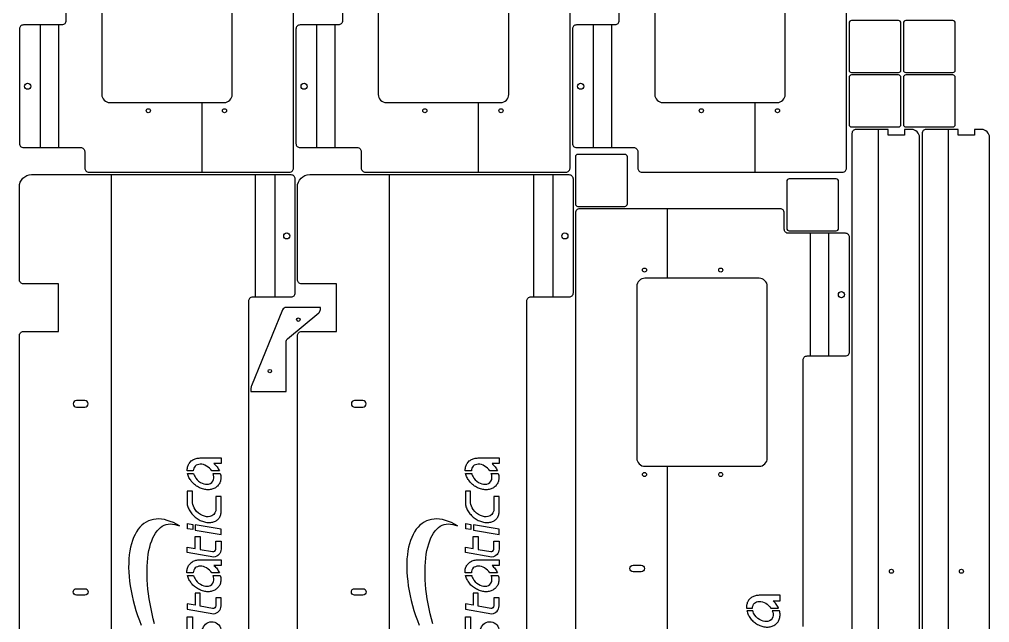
# Model space of a CAD drawing. Extents: x 8294 to 9504, y 14042 to 16993.
# Drawn here: x 8294 to 9481, y 14780 to 15518 of the extents above; entities that cross this region are included whole.
import ezdxf

# ---------------------------------------------------------------- set-up
doc = ezdxf.new("R2010")
doc.units = 0

# ---------------------------------------------------------------- blocks, each defined once
blk = doc.blocks.new('Part2130793501', base_point=(-622, -136.7))
at = {"layer": '1'}
blk.add_lwpolyline([(111, -79.8), (437, -79.8, -0.414214), (442, -84.8), (442, -131.7, 0.414214), (447, -136.7), (587, -136.7, 0.414214), (592, -131.7), (592, -61.8, -0.414214), (597, -56.8), (617, -56.8, 0.414214), (622, -51.8), (622, 193.7, 0.414214), (617, 198.7), (-560.5, 198.7, 0.414214)], format="xyb", dxfattribs=at)
for points in [[(186, 128.2), (186, 118.2, -1), (178, 118.2), (178, 128.2, -1)], [(537, 113.7, 0.414214), (527, 123.7), (317, 123.7, 0.414214), (307, 113.7), (307, -26, 0.414214), (317, -36), (527, -36, 0.414214), (537, -26)]]:
    blk.add_lwpolyline(points, format="xyb", close=True, dxfattribs=at)
for centre, radius in [((297, 114.2), 2.5), ((547, 114.2), 2.5), ((297, 21), 2.5), ((547, 21), 2.5), ((517, -126.7), 3.75)]:
    blk.add_circle(centre, radius, dxfattribs=at)
for points, knots in [([(130.4, -10.8), (130.4, -13.3), (130.4, -15.8), (130.4, -18.2), (130.4, -18.2), (128.5, -18.7), (126.5, -19.6), (124.7, -20.9), (124.7, -20.9), (121.9, -22.9), (119.6, -25.7), (118.3, -28.7), (118.3, -28.7), (117.1, -31.5), (116.7, -34.4), (117.2, -36.7), (117.2, -36.7), (117.9, -39.8), (119.9, -42), (122.8, -42.8), (122.8, -42.8), (125, -43.4), (127.7, -43.2), (130.4, -42.1), (130.4, -42.1), (130.4, -45), (130.4, -47.9), (130.4, -50.9), (130.4, -50.9), (129.6, -51.1), (128.8, -51.2), (127.9, -51.4), (127.9, -51.4), (127.1, -51.5), (126.3, -51.6), (125.5, -51.6), (125.5, -51.6), (124.7, -51.6), (123.9, -51.5), (123.1, -51.5), (123.1, -51.5), (122.3, -51.3), (121.6, -51.2), (120.8, -51), (120.8, -51), (120.1, -50.7), (119.4, -50.5), (118.7, -50.2), (118.7, -50.2), (118, -49.8), (117.4, -49.5), (116.7, -49.1), (116.7, -49.1), (116.2, -48.6), (115.6, -48.1), (115, -47.7), (115, -47.7), (114.5, -47.1), (114, -46.6), (113.5, -46), (113.5, -46), (113.1, -45.3), (112.7, -44.7), (112.3, -44.1), (112.3, -44.1), (112, -43.3), (111.7, -42.6), (111.4, -41.9), (111.4, -41.9), (111.1, -41.1), (110.9, -40.4), (110.7, -39.6), (110.7, -39.6), (110.6, -38.8), (110.5, -37.9), (110.4, -37.1), (110.4, -37.1), (110.4, -36.3), (110.4, -35.4), (110.4, -34.6), (110.4, -34.6), (110.5, -33.7), (110.6, -32.8), (110.7, -31.9), (110.7, -31.9), (110.9, -31.1), (111.1, -30.2), (111.4, -29.3), (111.4, -29.3), (111.7, -28.4), (112, -27.6), (112.3, -26.7), (112.3, -26.7), (112.7, -25.8), (113.1, -25), (113.5, -24.1), (113.5, -24.1), (114, -23.3), (114.5, -22.5), (115, -21.7), (115, -21.7), (115.6, -21), (116.2, -20.2), (116.7, -19.4), (116.7, -19.4), (117.4, -18.8), (118, -18.1), (118.7, -17.4), (118.7, -17.4), (119.4, -16.7), (120.1, -16.1), (120.8, -15.5), (120.8, -15.5), (121.6, -15), (122.3, -14.4), (123.1, -13.9), (123.1, -13.9), (123.9, -13.5), (124.7, -13), (125.5, -12.6), (125.5, -12.6), (126.3, -12.2), (127.1, -11.9), (127.9, -11.6), (127.9, -11.6), (128.8, -11.3), (129.6, -11.1), (130.4, -10.8)], [0, 0, 0, 0, 0.03125, 0.03125, 0.03125, 0.03125, 0.0625, 0.0625, 0.0625, 0.0625, 0.09375, 0.09375, 0.09375, 0.09375, 0.125, 0.125, 0.125, 0.125, 0.15625, 0.15625, 0.15625, 0.15625, 0.1875, 0.1875, 0.1875, 0.1875, 0.21875, 0.21875, 0.21875, 0.21875, 0.25, 0.25, 0.25, 0.25, 0.28125, 0.28125, 0.28125, 0.28125, 0.3125, 0.3125, 0.3125, 0.3125, 0.34375, 0.34375, 0.34375, 0.34375, 0.375, 0.375, 0.375, 0.375, 0.40625, 0.40625, 0.40625, 0.40625, 0.4375, 0.4375, 0.4375, 0.4375, 0.46875, 0.46875, 0.46875, 0.46875, 0.5, 0.5, 0.5, 0.5, 0.53125, 0.53125, 0.53125, 0.53125, 0.5625, 0.5625, 0.5625, 0.5625, 0.59375, 0.59375, 0.59375, 0.59375, 0.625, 0.625, 0.625, 0.625, 0.65625, 0.65625, 0.65625, 0.65625, 0.6875, 0.6875, 0.6875, 0.6875, 0.71875, 0.71875, 0.71875, 0.71875, 0.75, 0.75, 0.75, 0.75, 0.78125, 0.78125, 0.78125, 0.78125, 0.8125, 0.8125, 0.8125, 0.8125, 0.84375, 0.84375, 0.84375, 0.84375, 0.875, 0.875, 0.875, 0.875, 0.90625, 0.90625, 0.90625, 0.90625, 0.9375, 0.9375, 0.9375, 0.9375, 0.96875, 0.96875, 0.96875, 0.96875, 1, 1, 1, 1]), ([(149.3, -26.2), (149.3, -34.8), (149.3, -43.3), (149.3, -51.9), (149.3, -51.9), (147, -51.9), (144.7, -51.9), (142.4, -51.9), (142.4, -51.9), (142.4, -49), (142.4, -46), (142.4, -43.1), (142.4, -43.1), (141.2, -44.5), (139.8, -45.8), (138.3, -46.9), (138.3, -46.9), (136.8, -48.1), (135.1, -49), (133.4, -49.8), (133.4, -49.8), (133.4, -46.7), (133.4, -43.6), (133.4, -40.5), (133.4, -40.5), (135.8, -38.9), (137.9, -36.6), (139.4, -34.2), (139.4, -34.2), (140.9, -31.6), (141.7, -28.8), (141.7, -26.3), (141.7, -26.3), (141.6, -23.8), (140.8, -21.7), (139.4, -20.3), (139.4, -20.3), (138, -18.8), (135.9, -17.9), (133.4, -17.9), (133.4, -17.9), (133.4, -15.4), (133.4, -12.9), (133.4, -10.4), (133.4, -10.4), (134.2, -10.5), (135, -10.5), (135.8, -10.5), (135.8, -10.5), (136.6, -10.6), (137.3, -10.7), (138.1, -10.8), (138.1, -10.8), (138.8, -11.1), (139.5, -11.3), (140.2, -11.5), (140.2, -11.5), (140.9, -11.8), (141.5, -12.2), (142.2, -12.5), (142.2, -12.5), (142.8, -12.9), (143.4, -13.4), (144, -13.8), (144, -13.8), (144.5, -14.3), (145, -14.8), (145.5, -15.3), (145.5, -15.3), (146, -15.9), (146.4, -16.5), (146.8, -17.1), (146.8, -17.1), (147.2, -17.8), (147.5, -18.5), (147.9, -19.1), (147.9, -19.1), (148.1, -19.9), (148.4, -20.6), (148.6, -21.4), (148.6, -21.4), (148.8, -22.1), (148.9, -22.9), (149.1, -23.7), (149.1, -23.7), (149.1, -24.5), (149.2, -25.4), (149.3, -26.2)], [0, 0, 0, 0, 0.045455, 0.045455, 0.045455, 0.045455, 0.090909, 0.090909, 0.090909, 0.090909, 0.136364, 0.136364, 0.136364, 0.136364, 0.181818, 0.181818, 0.181818, 0.181818, 0.227273, 0.227273, 0.227273, 0.227273, 0.272727, 0.272727, 0.272727, 0.272727, 0.318182, 0.318182, 0.318182, 0.318182, 0.363636, 0.363636, 0.363636, 0.363636, 0.409091, 0.409091, 0.409091, 0.409091, 0.454545, 0.454545, 0.454545, 0.454545, 0.5, 0.5, 0.5, 0.5, 0.545455, 0.545455, 0.545455, 0.545455, 0.590909, 0.590909, 0.590909, 0.590909, 0.636364, 0.636364, 0.636364, 0.636364, 0.681818, 0.681818, 0.681818, 0.681818, 0.727273, 0.727273, 0.727273, 0.727273, 0.772727, 0.772727, 0.772727, 0.772727, 0.818182, 0.818182, 0.818182, 0.818182, 0.863636, 0.863636, 0.863636, 0.863636, 0.909091, 0.909091, 0.909091, 0.909091, 0.954545, 0.954545, 0.954545, 0.954545, 1, 1, 1, 1])]:
    blk.add_open_spline(points, degree=3, knots=knots, dxfattribs=at)
at = {"layer": '2'}
for p, q in [((-543.6, 86.3), (307, 86.3)), ((537, 86.3), (622, 86.3)), ((592, -88.6), (442, -88.6)), ((442, -111.4), (592, -111.4))]:
    blk.add_line(p, q, dxfattribs=at)
blk = doc.blocks.new('Part967037636', base_point=(-670.5, -25))
at = {"layer": '1'}
blk.add_lwpolyline([(670.5, 52.7, 0.414214), (665.5, 57.7), (-665.5, 57.7, 0.414214), (-670.5, 52.7), (-670.5, 13.6), (-663.5, 13.6), (-663.5, -6.4), (-670.5, -6.4), (-670.5, -15, 0.414214), (-660.5, -25), (660.5, -25, 0.414214), (670.5, -15), (670.5, -6.4), (663.5, -6.4), (663.5, 13.6), (670.5, 13.6)], format="xyb", close=True, dxfattribs=at)
blk.add_circle((130, 9.5), 2.5, dxfattribs=at)
at = {"layer": '2'}
blk.add_line((-670.5, 25.3), (670.5, 25.3), dxfattribs=at)
blk = doc.blocks.new('Part1392799702', base_point=(-670.5, -25))
at = {"layer": '1'}
blk.add_lwpolyline([(670.5, 52.7, 0.414214), (665.5, 57.7), (-665.5, 57.7, 0.414214), (-670.5, 52.7), (-670.5, 13.6), (-663.5, 13.6), (-663.5, -6.4), (-670.5, -6.4), (-670.5, -15, 0.414214), (-660.5, -25), (660.5, -25, 0.414214), (670.5, -15), (670.5, -6.4), (663.5, -6.4), (663.5, 13.6), (670.5, 13.6)], format="xyb", close=True, dxfattribs=at)
blk.add_circle((130, 9.5), 2.5, dxfattribs=at)
at = {"layer": '2'}
blk.add_line((-670.5, 25.3), (670.5, 25.3), dxfattribs=at)
blk = doc.blocks.new('Part1988496389', base_point=(-644.7, -136.5))
at = {"layer": '1'}
blk.add_lwpolyline([(-629.7, 200.7), (444, 200.7, -0.414214), (449, 195.7), (449, 153.7, 0.414214), (450, 152.7), (506.5, 152.7, 0.414214), (507.5, 153.7), (507.5, 195.7, -0.414214), (512.5, 200.7), (626, 200.7, -0.414214), (641, 185.7), (641, -131.5, -0.414214), (636, -136.5), (496, -136.5, -0.414214), (491, -131.5), (491, -84.6, 0.414214), (486, -79.6), (78.2, -79.6, 0.414214)], format="xyb", dxfattribs=at)
for points in [[(134.5, 130.7), (134.5, 120.7, -1), (126.5, 120.7), (126.5, 130.7, -1)], [(364.5, 130.7, 1), (356.5, 130.7), (356.5, 120.7, 1), (364.5, 120.7)], [(100, -4.8), (100, -11.1), (81.8, -11.1, 0.761737), (79.3, -19.9), (85.9, -23.8, -0.865241), (82.7, -46.1), (61.5, -46.1), (61.5, -39.5), (78.5, -39.5, 0.735169), (81.2, -30.9), (72.6, -24.9, -0.735169), (78.9, -4.8)], [(129.2, -14.3), (114.2, -14.3), (115.9, -4.8), (109.5, -4.8), (103.8, -37.2, 0.386919), (113.5, -46.1), (123.3, -46.1), (123.3, -39.5), (113.5, -39.5, -0.466308), (110.4, -35.8), (113.1, -20.6), (129.2, -20.6)], [(198.5, -14.3), (198.5, -20.6), (182.4, -20.6), (179.8, -35.8, 0.466308), (182.9, -39.5), (192.6, -39.5), (192.6, -46.1), (182.9, -46.1, -0.386919), (173.1, -37.2), (178.8, -4.8), (185.2, -4.8), (183.6, -14.3)]]:
    blk.add_lwpolyline(points, format="xyb", close=True, dxfattribs=at)
blk.add_lwpolyline([(91.4, 35.2), (97.5, 36.8), (103.7, 38.3), (109.8, 39.6), (115.9, 40.8), (122, 41.8), (128, 42.7), (133.9, 43.4), (139.8, 43.9), (145.5, 44.3), (151.1, 44.5), (156.6, 44.5), (161.9, 44.4), (167, 44.1), (172, 43.6), (176.7, 43), (181.2, 42.2), (185.4, 41.2), (189.4, 40.1), (193.1, 38.8), (196.6, 37.4), (199.7, 35.8), (202.6, 34.1), (205.1, 32.2), (207.4, 30.2), (209.3, 28.1), (210.8, 25.9), (212.1, 23.6), (213, 21.1), (213.5, 18.6), (213.7, 16), (213.6, 13.3), (213.1, 10.5), (212.3, 7.7), (211.2, 4.8), (213.4, 8.6), (215.3, 12.3), (216.8, 16), (218.1, 19.7), (219, 23.2), (219.6, 26.7), (219.8, 30.1), (219.7, 33.5), (219.3, 36.7), (218.5, 39.8), (217.4, 42.7), (216, 45.5), (214.3, 48.2), (212.2, 50.8), (209.8, 53.1), (207.1, 55.3), (204.1, 57.4), (200.9, 59.2), (197.3, 60.9), (193.5, 62.4), (189.4, 63.6), (185.1, 64.7), (180.6, 65.6), (175.8, 66.2), (170.9, 66.7), (165.7, 66.9), (160.4, 67), (154.9, 66.8), (149.3, 66.4), (143.6, 65.8), (137.8, 65), (131.9, 64), (125.9, 62.8), (119.9, 61.4), (113.8, 59.8), (107.8, 58.1), (101.7, 56.1), (95.7, 53.9), (89.7, 51.6)], dxfattribs=at)
for points in [[(214.3, -5.2), (213.2, -11.5), (206.8, -11.5), (207.9, -5.2)], [(212.6, -14.6), (206.2, -14.6), (200.7, -46.1), (207.1, -46.1)]]:
    blk.add_lwpolyline(points, close=True, dxfattribs=at)
blk.add_circle((566, -126.5), 3.75, dxfattribs=at)
for points, knots in [([(150.8, -5.1), (150, -5.3), (149.1, -5.6), (148.3, -5.8), (148.3, -5.8), (147.5, -6.1), (146.7, -6.5), (145.8, -6.8), (145.8, -6.8), (145, -7.3), (144.2, -7.7), (143.5, -8.1), (143.5, -8.1), (142.7, -8.7), (141.9, -9.2), (141.2, -9.7), (141.2, -9.7), (140.5, -10.4), (139.8, -11), (139, -11.6), (139, -11.6), (138.4, -12.3), (137.7, -13), (137.1, -13.7), (137.1, -13.7), (136.5, -14.5), (135.9, -15.2), (135.4, -16), (135.4, -16), (134.9, -16.8), (134.4, -17.6), (133.9, -18.4), (133.9, -18.4), (133.5, -19.2), (133.1, -20.1), (132.7, -20.9), (132.7, -20.9), (132.3, -21.8), (132, -22.7), (131.7, -23.5), (131.7, -23.5), (131.5, -24.4), (131.3, -25.3), (131.1, -26.2), (131.1, -26.2), (131, -27.1), (130.9, -27.9), (130.8, -28.8), (130.8, -28.8), (130.8, -29.7), (130.8, -30.5), (130.8, -31.4), (130.8, -31.4), (130.9, -32.2), (131, -33), (131.1, -33.8), (131.1, -33.8), (131.3, -34.6), (131.5, -35.4), (131.7, -36.2), (131.7, -36.2), (132, -36.9), (132.3, -37.6), (132.7, -38.3), (132.7, -38.3), (133.1, -39), (133.5, -39.6), (133.9, -40.2), (133.9, -40.2), (134.4, -40.8), (134.9, -41.4), (135.4, -41.9), (135.4, -41.9), (135.9, -42.4), (136.5, -42.9), (137.1, -43.3), (137.1, -43.3), (137.7, -43.7), (138.4, -44.1), (139, -44.5), (139, -44.5), (139.8, -44.7), (140.5, -45), (141.2, -45.3), (141.2, -45.3), (141.9, -45.4), (142.7, -45.6), (143.5, -45.7), (143.5, -45.7), (144.2, -45.8), (145, -45.8), (145.8, -45.9), (145.8, -45.9), (146.7, -45.8), (147.5, -45.7), (148.3, -45.7), (148.3, -45.7), (149.1, -45.5), (150, -45.3), (150.8, -45.1), (150.8, -45.1), (150.8, -42.2), (150.8, -39.3), (150.8, -36.3), (150.8, -36.3), (148.1, -37.4), (145.3, -37.7), (143.1, -37), (143.1, -37), (140.3, -36.2), (138.3, -34), (137.6, -30.9), (137.6, -30.9), (137.1, -28.6), (137.5, -25.7), (138.7, -23), (138.7, -23), (140, -20), (142.3, -17.1), (145, -15.2), (145, -15.2), (146.9, -13.8), (148.9, -12.9), (150.8, -12.5), (150.8, -12.5), (150.8, -10), (150.8, -7.5), (150.8, -5.1)], [0, 0, 0, 0, 0.03125, 0.03125, 0.03125, 0.03125, 0.0625, 0.0625, 0.0625, 0.0625, 0.09375, 0.09375, 0.09375, 0.09375, 0.125, 0.125, 0.125, 0.125, 0.15625, 0.15625, 0.15625, 0.15625, 0.1875, 0.1875, 0.1875, 0.1875, 0.21875, 0.21875, 0.21875, 0.21875, 0.25, 0.25, 0.25, 0.25, 0.28125, 0.28125, 0.28125, 0.28125, 0.3125, 0.3125, 0.3125, 0.3125, 0.34375, 0.34375, 0.34375, 0.34375, 0.375, 0.375, 0.375, 0.375, 0.40625, 0.40625, 0.40625, 0.40625, 0.4375, 0.4375, 0.4375, 0.4375, 0.46875, 0.46875, 0.46875, 0.46875, 0.5, 0.5, 0.5, 0.5, 0.53125, 0.53125, 0.53125, 0.53125, 0.5625, 0.5625, 0.5625, 0.5625, 0.59375, 0.59375, 0.59375, 0.59375, 0.625, 0.625, 0.625, 0.625, 0.65625, 0.65625, 0.65625, 0.65625, 0.6875, 0.6875, 0.6875, 0.6875, 0.71875, 0.71875, 0.71875, 0.71875, 0.75, 0.75, 0.75, 0.75, 0.78125, 0.78125, 0.78125, 0.78125, 0.8125, 0.8125, 0.8125, 0.8125, 0.84375, 0.84375, 0.84375, 0.84375, 0.875, 0.875, 0.875, 0.875, 0.90625, 0.90625, 0.90625, 0.90625, 0.9375, 0.9375, 0.9375, 0.9375, 0.96875, 0.96875, 0.96875, 0.96875, 1, 1, 1, 1]), ([(169.9, -20.4), (169.9, -19.5), (169.8, -18.7), (169.8, -17.8), (169.8, -17.8), (169.6, -17), (169.5, -16.2), (169.3, -15.4), (169.3, -15.4), (169.1, -14.7), (168.8, -13.9), (168.5, -13.2), (168.5, -13.2), (168.2, -12.5), (167.8, -11.8), (167.5, -11.1), (167.5, -11.1), (167, -10.5), (166.6, -9.9), (166.1, -9.3), (166.1, -9.3), (165.6, -8.8), (165.1, -8.2), (164.6, -7.7), (164.6, -7.7), (163.9, -7.3), (163.3, -6.9), (162.7, -6.4), (162.7, -6.4), (162.1, -6.1), (161.4, -5.8), (160.7, -5.4), (160.7, -5.4), (160, -5.2), (159.3, -5), (158.5, -4.7), (158.5, -4.7), (157.8, -4.6), (157, -4.5), (156.2, -4.4), (156.2, -4.4), (155.4, -4.4), (154.6, -4.4), (153.8, -4.4), (153.8, -4.4), (153.8, -6.9), (153.8, -9.5), (153.8, -12.1), (153.8, -12.1), (156.3, -12.1), (158.3, -13), (159.8, -14.5), (159.8, -14.5), (161.2, -16), (162, -18.1), (162, -20.6), (162, -20.6), (162.1, -23), (161.3, -25.8), (159.8, -28.4), (159.8, -28.4), (158.3, -30.9), (156.2, -33.1), (153.8, -34.7), (153.8, -34.7), (153.8, -37.8), (153.8, -40.9), (153.8, -44), (153.8, -44), (155.5, -43.3), (157.1, -42.3), (158.7, -41.2), (158.7, -41.2), (160.2, -40.1), (161.6, -38.8), (162.8, -37.4), (162.8, -37.4), (162.8, -40.3), (162.8, -43.2), (162.8, -46.1), (162.8, -46.1), (165.2, -46.1), (167.6, -46.1), (169.9, -46.1), (169.9, -46.1), (169.9, -37.5), (169.9, -28.9), (169.9, -20.4)], [0, 0, 0, 0, 0.045455, 0.045455, 0.045455, 0.045455, 0.090909, 0.090909, 0.090909, 0.090909, 0.136364, 0.136364, 0.136364, 0.136364, 0.181818, 0.181818, 0.181818, 0.181818, 0.227273, 0.227273, 0.227273, 0.227273, 0.272727, 0.272727, 0.272727, 0.272727, 0.318182, 0.318182, 0.318182, 0.318182, 0.363636, 0.363636, 0.363636, 0.363636, 0.409091, 0.409091, 0.409091, 0.409091, 0.454545, 0.454545, 0.454545, 0.454545, 0.5, 0.5, 0.5, 0.5, 0.545455, 0.545455, 0.545455, 0.545455, 0.590909, 0.590909, 0.590909, 0.590909, 0.636364, 0.636364, 0.636364, 0.636364, 0.681818, 0.681818, 0.681818, 0.681818, 0.727273, 0.727273, 0.727273, 0.727273, 0.772727, 0.772727, 0.772727, 0.772727, 0.818182, 0.818182, 0.818182, 0.818182, 0.863636, 0.863636, 0.863636, 0.863636, 0.909091, 0.909091, 0.909091, 0.909091, 0.954545, 0.954545, 0.954545, 0.954545, 1, 1, 1, 1]), ([(253.9, -4.8), (253.9, -6.9), (253.9, -9), (253.9, -11.1), (253.9, -11.1), (249.1, -11.1), (244.3, -11.1), (239.4, -11.1), (239.4, -11.1), (236.8, -11.4), (233.9, -12.6), (231.3, -14.4), (231.3, -14.4), (228.1, -16.6), (225.4, -19.9), (223.9, -23.4), (223.9, -23.4), (222.5, -26.5), (222.1, -29.8), (222.7, -32.4), (222.7, -32.4), (223.5, -36.2), (226.1, -38.7), (229.7, -39.5), (229.7, -39.5), (235.6, -39.5), (241.5, -39.5), (247.4, -39.5), (247.4, -39.5), (247.4, -41.7), (247.4, -43.9), (247.4, -46.1), (247.4, -46.1), (241, -46.1), (234.7, -46.1), (228.4, -46.1), (228.4, -46.1), (227.7, -46.1), (226.9, -46), (226.1, -45.9), (226.1, -45.9), (225.4, -45.7), (224.7, -45.5), (224, -45.4), (224, -45.4), (223.4, -45.1), (222.7, -44.8), (222.1, -44.5), (222.1, -44.5), (221.5, -44.1), (220.9, -43.7), (220.3, -43.3), (220.3, -43.3), (219.8, -42.8), (219.3, -42.3), (218.8, -41.8), (218.8, -41.8), (218.4, -41.3), (218, -40.7), (217.5, -40.1), (217.5, -40.1), (217.2, -39.4), (216.9, -38.8), (216.6, -38.1), (216.6, -38.1), (216.3, -37.4), (216.1, -36.7), (215.9, -35.9), (215.9, -35.9), (215.7, -35.1), (215.6, -34.4), (215.5, -33.6), (215.5, -33.6), (215.5, -32.7), (215.4, -31.9), (215.4, -31.1), (215.4, -31.1), (215.5, -30.2), (215.6, -29.4), (215.6, -28.5), (215.6, -28.5), (215.8, -27.6), (216, -26.7), (216.2, -25.9), (216.2, -25.9), (216.5, -25), (216.7, -24.1), (217, -23.2), (217, -23.2), (217.4, -22.3), (217.8, -21.5), (218.1, -20.6), (218.1, -20.6), (218.6, -19.7), (219.1, -18.9), (219.5, -18.1), (219.5, -18.1), (220.1, -17.2), (220.6, -16.4), (221.2, -15.6), (221.2, -15.6), (221.8, -14.9), (222.4, -14.1), (223, -13.4), (223, -13.4), (223.7, -12.7), (224.4, -12), (225.1, -11.3), (225.1, -11.3), (225.8, -10.7), (226.6, -10.1), (227.3, -9.4), (227.3, -9.4), (228.1, -8.9), (228.8, -8.4), (229.6, -7.8), (229.6, -7.8), (230.4, -7.4), (231.2, -7), (232, -6.5), (232, -6.5), (232.8, -6.2), (233.6, -5.9), (234.5, -5.5), (234.5, -5.5), (235.3, -5.3), (236.1, -5.1), (236.9, -4.8), (236.9, -4.8), (242.6, -4.8), (248.3, -4.8), (253.9, -4.8)], [0, 0, 0, 0, 0.030303, 0.030303, 0.030303, 0.030303, 0.060606, 0.060606, 0.060606, 0.060606, 0.090909, 0.090909, 0.090909, 0.090909, 0.121212, 0.121212, 0.121212, 0.121212, 0.151515, 0.151515, 0.151515, 0.151515, 0.181818, 0.181818, 0.181818, 0.181818, 0.212121, 0.212121, 0.212121, 0.212121, 0.242424, 0.242424, 0.242424, 0.242424, 0.272727, 0.272727, 0.272727, 0.272727, 0.30303, 0.30303, 0.30303, 0.30303, 0.333333, 0.333333, 0.333333, 0.333333, 0.363636, 0.363636, 0.363636, 0.363636, 0.393939, 0.393939, 0.393939, 0.393939, 0.424242, 0.424242, 0.424242, 0.424242, 0.454545, 0.454545, 0.454545, 0.454545, 0.484848, 0.484848, 0.484848, 0.484848, 0.515152, 0.515152, 0.515152, 0.515152, 0.545455, 0.545455, 0.545455, 0.545455, 0.575758, 0.575758, 0.575758, 0.575758, 0.606061, 0.606061, 0.606061, 0.606061, 0.636364, 0.636364, 0.636364, 0.636364, 0.666667, 0.666667, 0.666667, 0.666667, 0.69697, 0.69697, 0.69697, 0.69697, 0.727273, 0.727273, 0.727273, 0.727273, 0.757576, 0.757576, 0.757576, 0.757576, 0.787879, 0.787879, 0.787879, 0.787879, 0.818182, 0.818182, 0.818182, 0.818182, 0.848485, 0.848485, 0.848485, 0.848485, 0.878788, 0.878788, 0.878788, 0.878788, 0.909091, 0.909091, 0.909091, 0.909091, 0.939394, 0.939394, 0.939394, 0.939394, 0.969697, 0.969697, 0.969697, 0.969697, 1, 1, 1, 1]), ([(275.5, -5.1), (274.7, -5.3), (273.9, -5.6), (273.1, -5.8), (273.1, -5.8), (272.2, -6.1), (271.4, -6.5), (270.6, -6.8), (270.6, -6.8), (269.8, -7.3), (269, -7.7), (268.2, -8.1), (268.2, -8.1), (267.5, -8.7), (266.7, -9.2), (265.9, -9.7), (265.9, -9.7), (265.2, -10.4), (264.5, -11), (263.8, -11.6), (263.8, -11.6), (263.2, -12.3), (262.5, -13), (261.9, -13.7), (261.9, -13.7), (261.3, -14.5), (260.7, -15.2), (260.1, -16), (260.1, -16), (259.6, -16.8), (259.1, -17.6), (258.6, -18.4), (258.6, -18.4), (258.2, -19.2), (257.8, -20.1), (257.4, -20.9), (257.4, -20.9), (257.1, -21.8), (256.8, -22.7), (256.5, -23.5), (256.5, -23.5), (256.3, -24.4), (256.1, -25.3), (255.8, -26.2), (255.8, -26.2), (255.7, -27.1), (255.6, -27.9), (255.5, -28.8), (255.5, -28.8), (255.5, -29.7), (255.5, -30.5), (255.5, -31.4), (255.5, -31.4), (255.6, -32.2), (255.7, -33), (255.8, -33.8), (255.8, -33.8), (256.1, -34.6), (256.3, -35.4), (256.5, -36.2), (256.5, -36.2), (256.8, -36.9), (257.1, -37.6), (257.4, -38.3), (257.4, -38.3), (257.8, -39), (258.2, -39.6), (258.6, -40.2), (258.6, -40.2), (259.1, -40.8), (259.6, -41.4), (260.1, -41.9), (260.1, -41.9), (260.7, -42.4), (261.3, -42.9), (261.9, -43.3), (261.9, -43.3), (262.5, -43.7), (263.2, -44.1), (263.8, -44.5), (263.8, -44.5), (264.5, -44.7), (265.2, -45), (265.9, -45.3), (265.9, -45.3), (266.7, -45.4), (267.5, -45.6), (268.2, -45.7), (268.2, -45.7), (269, -45.8), (269.8, -45.8), (270.6, -45.9), (270.6, -45.9), (271.4, -45.8), (272.2, -45.7), (273.1, -45.7), (273.1, -45.7), (273.9, -45.5), (274.7, -45.3), (275.5, -45.1), (275.5, -45.1), (275.5, -42.2), (275.5, -39.3), (275.5, -36.3), (275.5, -36.3), (272.8, -37.4), (270.1, -37.7), (267.9, -37), (267.9, -37), (265, -36.2), (263, -34), (262.4, -30.9), (262.4, -30.9), (261.9, -28.6), (262.2, -25.7), (263.4, -23), (263.4, -23), (264.7, -20), (267, -17.1), (269.8, -15.2), (269.8, -15.2), (271.6, -13.8), (273.6, -12.9), (275.5, -12.5), (275.5, -12.5), (275.5, -10), (275.5, -7.5), (275.5, -5.1)], [0, 0, 0, 0, 0.03125, 0.03125, 0.03125, 0.03125, 0.0625, 0.0625, 0.0625, 0.0625, 0.09375, 0.09375, 0.09375, 0.09375, 0.125, 0.125, 0.125, 0.125, 0.15625, 0.15625, 0.15625, 0.15625, 0.1875, 0.1875, 0.1875, 0.1875, 0.21875, 0.21875, 0.21875, 0.21875, 0.25, 0.25, 0.25, 0.25, 0.28125, 0.28125, 0.28125, 0.28125, 0.3125, 0.3125, 0.3125, 0.3125, 0.34375, 0.34375, 0.34375, 0.34375, 0.375, 0.375, 0.375, 0.375, 0.40625, 0.40625, 0.40625, 0.40625, 0.4375, 0.4375, 0.4375, 0.4375, 0.46875, 0.46875, 0.46875, 0.46875, 0.5, 0.5, 0.5, 0.5, 0.53125, 0.53125, 0.53125, 0.53125, 0.5625, 0.5625, 0.5625, 0.5625, 0.59375, 0.59375, 0.59375, 0.59375, 0.625, 0.625, 0.625, 0.625, 0.65625, 0.65625, 0.65625, 0.65625, 0.6875, 0.6875, 0.6875, 0.6875, 0.71875, 0.71875, 0.71875, 0.71875, 0.75, 0.75, 0.75, 0.75, 0.78125, 0.78125, 0.78125, 0.78125, 0.8125, 0.8125, 0.8125, 0.8125, 0.84375, 0.84375, 0.84375, 0.84375, 0.875, 0.875, 0.875, 0.875, 0.90625, 0.90625, 0.90625, 0.90625, 0.9375, 0.9375, 0.9375, 0.9375, 0.96875, 0.96875, 0.96875, 0.96875, 1, 1, 1, 1]), ([(294.4, -20.4), (294.3, -19.6), (294.3, -18.8), (294.2, -18), (294.2, -18), (294.1, -17.2), (293.9, -16.4), (293.8, -15.6), (293.8, -15.6), (293.5, -14.9), (293.3, -14.1), (293, -13.4), (293, -13.4), (292.7, -12.7), (292.3, -12), (292, -11.4), (292, -11.4), (291.5, -10.8), (291.1, -10.2), (290.7, -9.6), (290.7, -9.6), (290.1, -9.1), (289.6, -8.5), (289.1, -8), (289.1, -8), (288.5, -7.6), (287.9, -7.2), (287.3, -6.7), (287.3, -6.7), (286.7, -6.4), (286, -6.1), (285.3, -5.8), (285.3, -5.8), (284.6, -5.5), (283.9, -5.3), (283.2, -5.1), (283.2, -5.1), (282.4, -5), (281.7, -4.8), (280.9, -4.7), (280.9, -4.7), (280.1, -4.7), (279.3, -4.7), (278.5, -4.7), (278.5, -4.7), (278.5, -7.2), (278.5, -9.6), (278.5, -12.1), (278.5, -12.1), (281, -12.1), (283.1, -13), (284.5, -14.5), (284.5, -14.5), (285.9, -16), (286.7, -18.1), (286.8, -20.6), (286.8, -20.6), (286.8, -23), (286, -25.8), (284.5, -28.4), (284.5, -28.4), (283.1, -30.9), (280.9, -33.1), (278.5, -34.7), (278.5, -34.7), (278.5, -37.8), (278.5, -40.9), (278.5, -44), (278.5, -44), (280.3, -43.3), (281.9, -42.3), (283.4, -41.2), (283.4, -41.2), (284.9, -40.1), (286.3, -38.8), (287.6, -37.4), (287.6, -37.4), (287.6, -40.3), (287.6, -43.2), (287.6, -46.1), (287.6, -46.1), (289.8, -46.1), (292.1, -46.1), (294.4, -46.1), (294.4, -46.1), (294.4, -37.6), (294.4, -29), (294.4, -20.4)], [0, 0, 0, 0, 0.045455, 0.045455, 0.045455, 0.045455, 0.090909, 0.090909, 0.090909, 0.090909, 0.136364, 0.136364, 0.136364, 0.136364, 0.181818, 0.181818, 0.181818, 0.181818, 0.227273, 0.227273, 0.227273, 0.227273, 0.272727, 0.272727, 0.272727, 0.272727, 0.318182, 0.318182, 0.318182, 0.318182, 0.363636, 0.363636, 0.363636, 0.363636, 0.409091, 0.409091, 0.409091, 0.409091, 0.454545, 0.454545, 0.454545, 0.454545, 0.5, 0.5, 0.5, 0.5, 0.545455, 0.545455, 0.545455, 0.545455, 0.590909, 0.590909, 0.590909, 0.590909, 0.636364, 0.636364, 0.636364, 0.636364, 0.681818, 0.681818, 0.681818, 0.681818, 0.727273, 0.727273, 0.727273, 0.727273, 0.772727, 0.772727, 0.772727, 0.772727, 0.818182, 0.818182, 0.818182, 0.818182, 0.863636, 0.863636, 0.863636, 0.863636, 0.909091, 0.909091, 0.909091, 0.909091, 0.954545, 0.954545, 0.954545, 0.954545, 1, 1, 1, 1])]:
    blk.add_open_spline(points, degree=3, knots=knots, dxfattribs=at)
at = {"layer": '2'}
for p, q in [((-328.2, 87.9), (641, 87.9)), ((491, -88.4), (641, -88.4)), ((641, -111.9), (491, -111.9))]:
    blk.add_line(p, q, dxfattribs=at)
blk = doc.blocks.new('Part1080933478', base_point=(-644.7, -136.5))
at = {"layer": '1'}
blk.add_lwpolyline([(-629.7, 200.7), (444, 200.7, -0.414214), (449, 195.7), (449, 153.7, 0.414214), (450, 152.7), (506.5, 152.7, 0.414214), (507.5, 153.7), (507.5, 195.7, -0.414214), (512.5, 200.7), (626, 200.7, -0.414214), (641, 185.7), (641, -131.5, -0.414214), (636, -136.5), (496, -136.5, -0.414214), (491, -131.5), (491, -84.6, 0.414214), (486, -79.6), (78.2, -79.6, 0.414214)], format="xyb", dxfattribs=at)
for points in [[(134.5, 130.7), (134.5, 120.7, -1), (126.5, 120.7), (126.5, 130.7, -1)], [(364.5, 130.7, 1), (356.5, 130.7), (356.5, 120.7, 1), (364.5, 120.7)], [(100, -4.8), (100, -11.1), (81.8, -11.1, 0.761737), (79.3, -19.9), (85.9, -23.8, -0.865241), (82.7, -46.1), (61.5, -46.1), (61.5, -39.5), (78.5, -39.5, 0.735169), (81.2, -30.9), (72.6, -24.9, -0.735169), (78.9, -4.8)], [(129.2, -14.3), (114.2, -14.3), (115.9, -4.8), (109.5, -4.8), (103.8, -37.2, 0.386919), (113.5, -46.1), (123.3, -46.1), (123.3, -39.5), (113.5, -39.5, -0.466308), (110.4, -35.8), (113.1, -20.6), (129.2, -20.6)], [(198.5, -14.3), (198.5, -20.6), (182.4, -20.6), (179.8, -35.8, 0.466308), (182.9, -39.5), (192.6, -39.5), (192.6, -46.1), (182.9, -46.1, -0.386919), (173.1, -37.2), (178.8, -4.8), (185.2, -4.8), (183.6, -14.3)]]:
    blk.add_lwpolyline(points, format="xyb", close=True, dxfattribs=at)
blk.add_lwpolyline([(91.4, 35.2), (97.5, 36.8), (103.7, 38.3), (109.8, 39.6), (115.9, 40.8), (122, 41.8), (128, 42.7), (133.9, 43.4), (139.8, 43.9), (145.5, 44.3), (151.1, 44.5), (156.6, 44.5), (161.9, 44.4), (167, 44.1), (172, 43.6), (176.7, 43), (181.2, 42.2), (185.4, 41.2), (189.4, 40.1), (193.1, 38.8), (196.6, 37.4), (199.7, 35.8), (202.6, 34.1), (205.1, 32.2), (207.4, 30.2), (209.3, 28.1), (210.8, 25.9), (212.1, 23.6), (213, 21.1), (213.5, 18.6), (213.7, 16), (213.6, 13.3), (213.1, 10.5), (212.3, 7.7), (211.2, 4.8), (213.4, 8.6), (215.3, 12.3), (216.8, 16), (218.1, 19.7), (219, 23.2), (219.6, 26.7), (219.8, 30.1), (219.7, 33.5), (219.3, 36.7), (218.5, 39.8), (217.4, 42.7), (216, 45.5), (214.3, 48.2), (212.2, 50.8), (209.8, 53.1), (207.1, 55.3), (204.1, 57.4), (200.9, 59.2), (197.3, 60.9), (193.5, 62.4), (189.4, 63.6), (185.1, 64.7), (180.6, 65.6), (175.8, 66.2), (170.9, 66.7), (165.7, 66.9), (160.4, 67), (154.9, 66.8), (149.3, 66.4), (143.6, 65.8), (137.8, 65), (131.9, 64), (125.9, 62.8), (119.9, 61.4), (113.8, 59.8), (107.8, 58.1), (101.7, 56.1), (95.7, 53.9), (89.7, 51.6)], dxfattribs=at)
for points in [[(214.3, -5.2), (213.2, -11.5), (206.8, -11.5), (207.9, -5.2)], [(212.6, -14.6), (206.2, -14.6), (200.7, -46.1), (207.1, -46.1)]]:
    blk.add_lwpolyline(points, close=True, dxfattribs=at)
blk.add_circle((566, -126.5), 3.75, dxfattribs=at)
for points, knots in [([(150.8, -5.1), (150, -5.3), (149.1, -5.6), (148.3, -5.8), (148.3, -5.8), (147.5, -6.1), (146.7, -6.5), (145.8, -6.8), (145.8, -6.8), (145, -7.3), (144.2, -7.7), (143.5, -8.1), (143.5, -8.1), (142.7, -8.7), (141.9, -9.2), (141.2, -9.7), (141.2, -9.7), (140.5, -10.4), (139.8, -11), (139, -11.6), (139, -11.6), (138.4, -12.3), (137.7, -13), (137.1, -13.7), (137.1, -13.7), (136.5, -14.5), (135.9, -15.2), (135.4, -16), (135.4, -16), (134.9, -16.8), (134.4, -17.6), (133.9, -18.4), (133.9, -18.4), (133.5, -19.2), (133.1, -20.1), (132.7, -20.9), (132.7, -20.9), (132.3, -21.8), (132, -22.7), (131.7, -23.5), (131.7, -23.5), (131.5, -24.4), (131.3, -25.3), (131.1, -26.2), (131.1, -26.2), (131, -27.1), (130.9, -27.9), (130.8, -28.8), (130.8, -28.8), (130.8, -29.7), (130.8, -30.5), (130.8, -31.4), (130.8, -31.4), (130.9, -32.2), (131, -33), (131.1, -33.8), (131.1, -33.8), (131.3, -34.6), (131.5, -35.4), (131.7, -36.2), (131.7, -36.2), (132, -36.9), (132.3, -37.6), (132.7, -38.3), (132.7, -38.3), (133.1, -39), (133.5, -39.6), (133.9, -40.2), (133.9, -40.2), (134.4, -40.8), (134.9, -41.4), (135.4, -41.9), (135.4, -41.9), (135.9, -42.4), (136.5, -42.9), (137.1, -43.3), (137.1, -43.3), (137.7, -43.7), (138.4, -44.1), (139, -44.5), (139, -44.5), (139.8, -44.7), (140.5, -45), (141.2, -45.3), (141.2, -45.3), (141.9, -45.4), (142.7, -45.6), (143.5, -45.7), (143.5, -45.7), (144.2, -45.8), (145, -45.8), (145.8, -45.9), (145.8, -45.9), (146.7, -45.8), (147.5, -45.7), (148.3, -45.7), (148.3, -45.7), (149.1, -45.5), (150, -45.3), (150.8, -45.1), (150.8, -45.1), (150.8, -42.2), (150.8, -39.3), (150.8, -36.3), (150.8, -36.3), (148.1, -37.4), (145.3, -37.7), (143.1, -37), (143.1, -37), (140.3, -36.2), (138.3, -34), (137.6, -30.9), (137.6, -30.9), (137.1, -28.6), (137.5, -25.7), (138.7, -23), (138.7, -23), (140, -20), (142.3, -17.1), (145, -15.2), (145, -15.2), (146.9, -13.8), (148.9, -12.9), (150.8, -12.5), (150.8, -12.5), (150.8, -10), (150.8, -7.5), (150.8, -5.1)], [0, 0, 0, 0, 0.03125, 0.03125, 0.03125, 0.03125, 0.0625, 0.0625, 0.0625, 0.0625, 0.09375, 0.09375, 0.09375, 0.09375, 0.125, 0.125, 0.125, 0.125, 0.15625, 0.15625, 0.15625, 0.15625, 0.1875, 0.1875, 0.1875, 0.1875, 0.21875, 0.21875, 0.21875, 0.21875, 0.25, 0.25, 0.25, 0.25, 0.28125, 0.28125, 0.28125, 0.28125, 0.3125, 0.3125, 0.3125, 0.3125, 0.34375, 0.34375, 0.34375, 0.34375, 0.375, 0.375, 0.375, 0.375, 0.40625, 0.40625, 0.40625, 0.40625, 0.4375, 0.4375, 0.4375, 0.4375, 0.46875, 0.46875, 0.46875, 0.46875, 0.5, 0.5, 0.5, 0.5, 0.53125, 0.53125, 0.53125, 0.53125, 0.5625, 0.5625, 0.5625, 0.5625, 0.59375, 0.59375, 0.59375, 0.59375, 0.625, 0.625, 0.625, 0.625, 0.65625, 0.65625, 0.65625, 0.65625, 0.6875, 0.6875, 0.6875, 0.6875, 0.71875, 0.71875, 0.71875, 0.71875, 0.75, 0.75, 0.75, 0.75, 0.78125, 0.78125, 0.78125, 0.78125, 0.8125, 0.8125, 0.8125, 0.8125, 0.84375, 0.84375, 0.84375, 0.84375, 0.875, 0.875, 0.875, 0.875, 0.90625, 0.90625, 0.90625, 0.90625, 0.9375, 0.9375, 0.9375, 0.9375, 0.96875, 0.96875, 0.96875, 0.96875, 1, 1, 1, 1]), ([(169.9, -20.4), (169.9, -19.5), (169.8, -18.7), (169.8, -17.8), (169.8, -17.8), (169.6, -17), (169.5, -16.2), (169.3, -15.4), (169.3, -15.4), (169.1, -14.7), (168.8, -13.9), (168.5, -13.2), (168.5, -13.2), (168.2, -12.5), (167.8, -11.8), (167.5, -11.1), (167.5, -11.1), (167, -10.5), (166.6, -9.9), (166.1, -9.3), (166.1, -9.3), (165.6, -8.8), (165.1, -8.2), (164.6, -7.7), (164.6, -7.7), (163.9, -7.3), (163.3, -6.9), (162.7, -6.4), (162.7, -6.4), (162.1, -6.1), (161.4, -5.8), (160.7, -5.4), (160.7, -5.4), (160, -5.2), (159.3, -5), (158.5, -4.7), (158.5, -4.7), (157.8, -4.6), (157, -4.5), (156.2, -4.4), (156.2, -4.4), (155.4, -4.4), (154.6, -4.4), (153.8, -4.4), (153.8, -4.4), (153.8, -6.9), (153.8, -9.5), (153.8, -12.1), (153.8, -12.1), (156.3, -12.1), (158.3, -13), (159.8, -14.5), (159.8, -14.5), (161.2, -16), (162, -18.1), (162, -20.6), (162, -20.6), (162.1, -23), (161.3, -25.8), (159.8, -28.4), (159.8, -28.4), (158.3, -30.9), (156.2, -33.1), (153.8, -34.7), (153.8, -34.7), (153.8, -37.8), (153.8, -40.9), (153.8, -44), (153.8, -44), (155.5, -43.3), (157.1, -42.3), (158.7, -41.2), (158.7, -41.2), (160.2, -40.1), (161.6, -38.8), (162.8, -37.4), (162.8, -37.4), (162.8, -40.3), (162.8, -43.2), (162.8, -46.1), (162.8, -46.1), (165.2, -46.1), (167.6, -46.1), (169.9, -46.1), (169.9, -46.1), (169.9, -37.5), (169.9, -28.9), (169.9, -20.4)], [0, 0, 0, 0, 0.045455, 0.045455, 0.045455, 0.045455, 0.090909, 0.090909, 0.090909, 0.090909, 0.136364, 0.136364, 0.136364, 0.136364, 0.181818, 0.181818, 0.181818, 0.181818, 0.227273, 0.227273, 0.227273, 0.227273, 0.272727, 0.272727, 0.272727, 0.272727, 0.318182, 0.318182, 0.318182, 0.318182, 0.363636, 0.363636, 0.363636, 0.363636, 0.409091, 0.409091, 0.409091, 0.409091, 0.454545, 0.454545, 0.454545, 0.454545, 0.5, 0.5, 0.5, 0.5, 0.545455, 0.545455, 0.545455, 0.545455, 0.590909, 0.590909, 0.590909, 0.590909, 0.636364, 0.636364, 0.636364, 0.636364, 0.681818, 0.681818, 0.681818, 0.681818, 0.727273, 0.727273, 0.727273, 0.727273, 0.772727, 0.772727, 0.772727, 0.772727, 0.818182, 0.818182, 0.818182, 0.818182, 0.863636, 0.863636, 0.863636, 0.863636, 0.909091, 0.909091, 0.909091, 0.909091, 0.954545, 0.954545, 0.954545, 0.954545, 1, 1, 1, 1]), ([(253.9, -4.8), (253.9, -6.9), (253.9, -9), (253.9, -11.1), (253.9, -11.1), (249.1, -11.1), (244.3, -11.1), (239.4, -11.1), (239.4, -11.1), (236.8, -11.4), (233.9, -12.6), (231.3, -14.4), (231.3, -14.4), (228.1, -16.6), (225.4, -19.9), (223.9, -23.4), (223.9, -23.4), (222.5, -26.5), (222.1, -29.8), (222.7, -32.4), (222.7, -32.4), (223.5, -36.2), (226.1, -38.7), (229.7, -39.5), (229.7, -39.5), (235.6, -39.5), (241.5, -39.5), (247.4, -39.5), (247.4, -39.5), (247.4, -41.7), (247.4, -43.9), (247.4, -46.1), (247.4, -46.1), (241, -46.1), (234.7, -46.1), (228.4, -46.1), (228.4, -46.1), (227.7, -46.1), (226.9, -46), (226.1, -45.9), (226.1, -45.9), (225.4, -45.7), (224.7, -45.5), (224, -45.4), (224, -45.4), (223.4, -45.1), (222.7, -44.8), (222.1, -44.5), (222.1, -44.5), (221.5, -44.1), (220.9, -43.7), (220.3, -43.3), (220.3, -43.3), (219.8, -42.8), (219.3, -42.3), (218.8, -41.8), (218.8, -41.8), (218.4, -41.3), (218, -40.7), (217.5, -40.1), (217.5, -40.1), (217.2, -39.4), (216.9, -38.8), (216.6, -38.1), (216.6, -38.1), (216.3, -37.4), (216.1, -36.7), (215.9, -35.9), (215.9, -35.9), (215.7, -35.1), (215.6, -34.4), (215.5, -33.6), (215.5, -33.6), (215.5, -32.7), (215.4, -31.9), (215.4, -31.1), (215.4, -31.1), (215.5, -30.2), (215.6, -29.4), (215.6, -28.5), (215.6, -28.5), (215.8, -27.6), (216, -26.7), (216.2, -25.9), (216.2, -25.9), (216.5, -25), (216.7, -24.1), (217, -23.2), (217, -23.2), (217.4, -22.3), (217.8, -21.5), (218.1, -20.6), (218.1, -20.6), (218.6, -19.7), (219.1, -18.9), (219.5, -18.1), (219.5, -18.1), (220.1, -17.2), (220.6, -16.4), (221.2, -15.6), (221.2, -15.6), (221.8, -14.9), (222.4, -14.1), (223, -13.4), (223, -13.4), (223.7, -12.7), (224.4, -12), (225.1, -11.3), (225.1, -11.3), (225.8, -10.7), (226.6, -10.1), (227.3, -9.4), (227.3, -9.4), (228.1, -8.9), (228.8, -8.4), (229.6, -7.8), (229.6, -7.8), (230.4, -7.4), (231.2, -7), (232, -6.5), (232, -6.5), (232.8, -6.2), (233.6, -5.9), (234.5, -5.5), (234.5, -5.5), (235.3, -5.3), (236.1, -5.1), (236.9, -4.8), (236.9, -4.8), (242.6, -4.8), (248.3, -4.8), (253.9, -4.8)], [0, 0, 0, 0, 0.030303, 0.030303, 0.030303, 0.030303, 0.060606, 0.060606, 0.060606, 0.060606, 0.090909, 0.090909, 0.090909, 0.090909, 0.121212, 0.121212, 0.121212, 0.121212, 0.151515, 0.151515, 0.151515, 0.151515, 0.181818, 0.181818, 0.181818, 0.181818, 0.212121, 0.212121, 0.212121, 0.212121, 0.242424, 0.242424, 0.242424, 0.242424, 0.272727, 0.272727, 0.272727, 0.272727, 0.30303, 0.30303, 0.30303, 0.30303, 0.333333, 0.333333, 0.333333, 0.333333, 0.363636, 0.363636, 0.363636, 0.363636, 0.393939, 0.393939, 0.393939, 0.393939, 0.424242, 0.424242, 0.424242, 0.424242, 0.454545, 0.454545, 0.454545, 0.454545, 0.484848, 0.484848, 0.484848, 0.484848, 0.515152, 0.515152, 0.515152, 0.515152, 0.545455, 0.545455, 0.545455, 0.545455, 0.575758, 0.575758, 0.575758, 0.575758, 0.606061, 0.606061, 0.606061, 0.606061, 0.636364, 0.636364, 0.636364, 0.636364, 0.666667, 0.666667, 0.666667, 0.666667, 0.69697, 0.69697, 0.69697, 0.69697, 0.727273, 0.727273, 0.727273, 0.727273, 0.757576, 0.757576, 0.757576, 0.757576, 0.787879, 0.787879, 0.787879, 0.787879, 0.818182, 0.818182, 0.818182, 0.818182, 0.848485, 0.848485, 0.848485, 0.848485, 0.878788, 0.878788, 0.878788, 0.878788, 0.909091, 0.909091, 0.909091, 0.909091, 0.939394, 0.939394, 0.939394, 0.939394, 0.969697, 0.969697, 0.969697, 0.969697, 1, 1, 1, 1]), ([(275.5, -5.1), (274.7, -5.3), (273.9, -5.6), (273.1, -5.8), (273.1, -5.8), (272.2, -6.1), (271.4, -6.5), (270.6, -6.8), (270.6, -6.8), (269.8, -7.3), (269, -7.7), (268.2, -8.1), (268.2, -8.1), (267.5, -8.7), (266.7, -9.2), (265.9, -9.7), (265.9, -9.7), (265.2, -10.4), (264.5, -11), (263.8, -11.6), (263.8, -11.6), (263.2, -12.3), (262.5, -13), (261.9, -13.7), (261.9, -13.7), (261.3, -14.5), (260.7, -15.2), (260.1, -16), (260.1, -16), (259.6, -16.8), (259.1, -17.6), (258.6, -18.4), (258.6, -18.4), (258.2, -19.2), (257.8, -20.1), (257.4, -20.9), (257.4, -20.9), (257.1, -21.8), (256.8, -22.7), (256.5, -23.5), (256.5, -23.5), (256.3, -24.4), (256.1, -25.3), (255.8, -26.2), (255.8, -26.2), (255.7, -27.1), (255.6, -27.9), (255.5, -28.8), (255.5, -28.8), (255.5, -29.7), (255.5, -30.5), (255.5, -31.4), (255.5, -31.4), (255.6, -32.2), (255.7, -33), (255.8, -33.8), (255.8, -33.8), (256.1, -34.6), (256.3, -35.4), (256.5, -36.2), (256.5, -36.2), (256.8, -36.9), (257.1, -37.6), (257.4, -38.3), (257.4, -38.3), (257.8, -39), (258.2, -39.6), (258.6, -40.2), (258.6, -40.2), (259.1, -40.8), (259.6, -41.4), (260.1, -41.9), (260.1, -41.9), (260.7, -42.4), (261.3, -42.9), (261.9, -43.3), (261.9, -43.3), (262.5, -43.7), (263.2, -44.1), (263.8, -44.5), (263.8, -44.5), (264.5, -44.7), (265.2, -45), (265.9, -45.3), (265.9, -45.3), (266.7, -45.4), (267.5, -45.6), (268.2, -45.7), (268.2, -45.7), (269, -45.8), (269.8, -45.8), (270.6, -45.9), (270.6, -45.9), (271.4, -45.8), (272.2, -45.7), (273.1, -45.7), (273.1, -45.7), (273.9, -45.5), (274.7, -45.3), (275.5, -45.1), (275.5, -45.1), (275.5, -42.2), (275.5, -39.3), (275.5, -36.3), (275.5, -36.3), (272.8, -37.4), (270.1, -37.7), (267.9, -37), (267.9, -37), (265, -36.2), (263, -34), (262.4, -30.9), (262.4, -30.9), (261.9, -28.6), (262.2, -25.7), (263.4, -23), (263.4, -23), (264.7, -20), (267, -17.1), (269.8, -15.2), (269.8, -15.2), (271.6, -13.8), (273.6, -12.9), (275.5, -12.5), (275.5, -12.5), (275.5, -10), (275.5, -7.5), (275.5, -5.1)], [0, 0, 0, 0, 0.03125, 0.03125, 0.03125, 0.03125, 0.0625, 0.0625, 0.0625, 0.0625, 0.09375, 0.09375, 0.09375, 0.09375, 0.125, 0.125, 0.125, 0.125, 0.15625, 0.15625, 0.15625, 0.15625, 0.1875, 0.1875, 0.1875, 0.1875, 0.21875, 0.21875, 0.21875, 0.21875, 0.25, 0.25, 0.25, 0.25, 0.28125, 0.28125, 0.28125, 0.28125, 0.3125, 0.3125, 0.3125, 0.3125, 0.34375, 0.34375, 0.34375, 0.34375, 0.375, 0.375, 0.375, 0.375, 0.40625, 0.40625, 0.40625, 0.40625, 0.4375, 0.4375, 0.4375, 0.4375, 0.46875, 0.46875, 0.46875, 0.46875, 0.5, 0.5, 0.5, 0.5, 0.53125, 0.53125, 0.53125, 0.53125, 0.5625, 0.5625, 0.5625, 0.5625, 0.59375, 0.59375, 0.59375, 0.59375, 0.625, 0.625, 0.625, 0.625, 0.65625, 0.65625, 0.65625, 0.65625, 0.6875, 0.6875, 0.6875, 0.6875, 0.71875, 0.71875, 0.71875, 0.71875, 0.75, 0.75, 0.75, 0.75, 0.78125, 0.78125, 0.78125, 0.78125, 0.8125, 0.8125, 0.8125, 0.8125, 0.84375, 0.84375, 0.84375, 0.84375, 0.875, 0.875, 0.875, 0.875, 0.90625, 0.90625, 0.90625, 0.90625, 0.9375, 0.9375, 0.9375, 0.9375, 0.96875, 0.96875, 0.96875, 0.96875, 1, 1, 1, 1]), ([(294.4, -20.4), (294.3, -19.6), (294.3, -18.8), (294.2, -18), (294.2, -18), (294.1, -17.2), (293.9, -16.4), (293.8, -15.6), (293.8, -15.6), (293.5, -14.9), (293.3, -14.1), (293, -13.4), (293, -13.4), (292.7, -12.7), (292.3, -12), (292, -11.4), (292, -11.4), (291.5, -10.8), (291.1, -10.2), (290.7, -9.6), (290.7, -9.6), (290.1, -9.1), (289.6, -8.5), (289.1, -8), (289.1, -8), (288.5, -7.6), (287.9, -7.2), (287.3, -6.7), (287.3, -6.7), (286.7, -6.4), (286, -6.1), (285.3, -5.8), (285.3, -5.8), (284.6, -5.5), (283.9, -5.3), (283.2, -5.1), (283.2, -5.1), (282.4, -5), (281.7, -4.8), (280.9, -4.7), (280.9, -4.7), (280.1, -4.7), (279.3, -4.7), (278.5, -4.7), (278.5, -4.7), (278.5, -7.2), (278.5, -9.6), (278.5, -12.1), (278.5, -12.1), (281, -12.1), (283.1, -13), (284.5, -14.5), (284.5, -14.5), (285.9, -16), (286.7, -18.1), (286.8, -20.6), (286.8, -20.6), (286.8, -23), (286, -25.8), (284.5, -28.4), (284.5, -28.4), (283.1, -30.9), (280.9, -33.1), (278.5, -34.7), (278.5, -34.7), (278.5, -37.8), (278.5, -40.9), (278.5, -44), (278.5, -44), (280.3, -43.3), (281.9, -42.3), (283.4, -41.2), (283.4, -41.2), (284.9, -40.1), (286.3, -38.8), (287.6, -37.4), (287.6, -37.4), (287.6, -40.3), (287.6, -43.2), (287.6, -46.1), (287.6, -46.1), (289.8, -46.1), (292.1, -46.1), (294.4, -46.1), (294.4, -46.1), (294.4, -37.6), (294.4, -29), (294.4, -20.4)], [0, 0, 0, 0, 0.045455, 0.045455, 0.045455, 0.045455, 0.090909, 0.090909, 0.090909, 0.090909, 0.136364, 0.136364, 0.136364, 0.136364, 0.181818, 0.181818, 0.181818, 0.181818, 0.227273, 0.227273, 0.227273, 0.227273, 0.272727, 0.272727, 0.272727, 0.272727, 0.318182, 0.318182, 0.318182, 0.318182, 0.363636, 0.363636, 0.363636, 0.363636, 0.409091, 0.409091, 0.409091, 0.409091, 0.454545, 0.454545, 0.454545, 0.454545, 0.5, 0.5, 0.5, 0.5, 0.545455, 0.545455, 0.545455, 0.545455, 0.590909, 0.590909, 0.590909, 0.590909, 0.636364, 0.636364, 0.636364, 0.636364, 0.681818, 0.681818, 0.681818, 0.681818, 0.727273, 0.727273, 0.727273, 0.727273, 0.772727, 0.772727, 0.772727, 0.772727, 0.818182, 0.818182, 0.818182, 0.818182, 0.863636, 0.863636, 0.863636, 0.863636, 0.909091, 0.909091, 0.909091, 0.909091, 0.954545, 0.954545, 0.954545, 0.954545, 1, 1, 1, 1])]:
    blk.add_open_spline(points, degree=3, knots=knots, dxfattribs=at)
at = {"layer": '2'}
for p, q in [((-328.2, 87.9), (641, 87.9)), ((491, -88.4), (641, -88.4)), ((641, -111.9), (491, -111.9))]:
    blk.add_line(p, q, dxfattribs=at)
blk = doc.blocks.new('Part1694775087', base_point=(0, -42))
at = {"layer": '1'}
blk.add_lwpolyline([(102.9, -0.4, 0.304845), (99.8, 4.3), (6.9, 42.1, 0.10549), (2.9, 43), (0, 43), (0, 0), (60.6, 0, -0.222585), (64.4, -1.8), (96.4, -40.2, 0.222585), (100.2, -42), (102.9, -42)], format="xyb", close=True, dxfattribs=at)
for centre in [(25, 19.8), (87.9, -15)]:
    blk.add_circle(centre, 2.1, dxfattribs=at)
blk = doc.blocks.new('Part1492936435', base_point=(-622, -136.7))
at = {"layer": '1'}
blk.add_lwpolyline([(111, -79.8), (437, -79.8, -0.414214), (442, -84.8), (442, -131.7, 0.414214), (447, -136.7), (587, -136.7, 0.414214), (592, -131.7), (592, -61.8, -0.414214), (597, -56.8), (617, -56.8, 0.414214), (622, -51.8), (622, 193.7, 0.414214), (617, 198.7), (-560.5, 198.7, 0.414214)], format="xyb", dxfattribs=at)
blk.add_lwpolyline([(537, 113.7, 0.414214), (527, 123.7), (317, 123.7, 0.414214), (307, 113.7), (307, -26, 0.414214), (317, -36), (527, -36, 0.414214), (537, -26)], format="xyb", close=True, dxfattribs=at)
for centre, radius in [((547, 114.2), 2.5), ((547, 21), 2.5), ((517, -126.7), 3.75)]:
    blk.add_circle(centre, radius, dxfattribs=at)
at = {"layer": '2'}
for p, q in [((537, 86.3), (622, 86.3)), ((592, -88.6), (442, -88.6)), ((442, -111.4), (592, -111.4))]:
    blk.add_line(p, q, dxfattribs=at)
blk = doc.blocks.new('Part307412221', base_point=(-622, -136.7))
at = {"layer": '1'}
blk.add_lwpolyline([(111, -79.8), (437, -79.8, -0.414214), (442, -84.8), (442, -131.7, 0.414214), (447, -136.7), (587, -136.7, 0.414214), (592, -131.7), (592, -61.8, -0.414214), (597, -56.8), (617, -56.8, 0.414214), (622, -51.8), (622, 193.7, 0.414214), (617, 198.7), (-560.5, 198.7, 0.414214)], format="xyb", dxfattribs=at)
blk.add_lwpolyline([(537, 113.7, 0.414214), (527, 123.7), (317, 123.7, 0.414214), (307, 113.7), (307, -26, 0.414214), (317, -36), (527, -36, 0.414214), (537, -26)], format="xyb", close=True, dxfattribs=at)
for centre, radius in [((547, 114.2), 2.5), ((547, 21), 2.5), ((517, -126.7), 3.75)]:
    blk.add_circle(centre, radius, dxfattribs=at)
at = {"layer": '2'}
for p, q in [((537, 86.3), (622, 86.3)), ((592, -88.6), (442, -88.6)), ((442, -111.4), (592, -111.4))]:
    blk.add_line(p, q, dxfattribs=at)
blk = doc.blocks.new('Part1062887064', base_point=(-622, -136.7))
at = {"layer": '1'}
blk.add_lwpolyline([(111, -79.8), (437, -79.8, -0.414214), (442, -84.8), (442, -131.7, 0.414214), (447, -136.7), (587, -136.7, 0.414214), (592, -131.7), (592, -61.8, -0.414214), (597, -56.8), (617, -56.8, 0.414214), (622, -51.8), (622, 193.7, 0.414214), (617, 198.7), (-560.5, 198.7, 0.414214)], format="xyb", dxfattribs=at)
blk.add_lwpolyline([(537, 113.7, 0.414214), (527, 123.7), (317, 123.7, 0.414214), (307, 113.7), (307, -26, 0.414214), (317, -36), (527, -36, 0.414214), (537, -26)], format="xyb", close=True, dxfattribs=at)
for centre, radius in [((547, 114.2), 2.5), ((547, 21), 2.5), ((517, -126.7), 3.75)]:
    blk.add_circle(centre, radius, dxfattribs=at)
at = {"layer": '2'}
for p, q in [((537, 86.3), (622, 86.3)), ((592, -88.6), (442, -88.6)), ((442, -111.4), (592, -111.4))]:
    blk.add_line(p, q, dxfattribs=at)

msp = doc.modelspace()

# ---------------------------------------------------------------- linework, layer by layer
at = {"layer": '1'}
for points in [[(9308.9, 15456.2, 0.414214), (9311.9, 15453.2), (9369.4, 15453.2, 0.414214), (9372.4, 15456.2), (9372.4, 15513.7, 0.414214), (9369.4, 15516.7), (9311.9, 15516.7, 0.414214), (9308.9, 15513.7)], [(9375.4, 15456.2, 0.414214), (9378.4, 15453.2), (9435.9, 15453.2, 0.414214), (9438.9, 15456.2), (9438.9, 15513.7, 0.414214), (9435.9, 15516.7), (9378.4, 15516.7, 0.414214), (9375.4, 15513.7)], [(9308.9, 15389.7, 0.414214), (9311.9, 15386.7), (9369.4, 15386.7, 0.414214), (9372.4, 15389.7), (9372.4, 15447.2, 0.414214), (9369.4, 15450.2), (9311.9, 15450.2, 0.414214), (9308.9, 15447.2)], [(9375.4, 15389.7, 0.414214), (9378.4, 15386.7), (9435.9, 15386.7, 0.414214), (9438.9, 15389.7), (9438.9, 15447.2, 0.414214), (9435.9, 15450.2), (9378.4, 15450.2, 0.414214), (9375.4, 15447.2)], [(8974.2, 15292.5, 0.414214), (8977.2, 15289.5), (9034.7, 15289.5, 0.414214), (9037.7, 15292.5), (9037.7, 15350, 0.414214), (9034.7, 15353), (8977.2, 15353, 0.414214), (8974.2, 15350)], [(9232.7, 15262.6, 0.414214), (9235.7, 15259.6), (9293.2, 15259.6, 0.414214), (9296.2, 15262.6), (9296.2, 15320.1, 0.414214), (9293.2, 15323.1), (9235.7, 15323.1, 0.414214), (9232.7, 15320.1)]]:
    msp.add_lwpolyline(points, format="xyb", close=True, dxfattribs=at)

# ---------------------------------------------------------------- block references
for name, p, rotation in [('Part1062887064', (8293.9, 16575.4), 269.999999977959), ('Part307412221', (8632.2, 16575.4), 269.999999977959), ('Part1492936435', (8970.5, 16575.4), 269.999999977959), ('Part967037636', (9395.2, 14042.6), 90.0000001836389), ('Part1392799702', (9480.9, 14042.6), 90.0000001836389), ('Part1080933478', (8631, 14042.6), 90.0000001836389), ('Part1988496389', (8971.2, 14042.6), 90.0000001836389), ('Part2130793501', (9309.6, 14042.5), 90.0000001836389), ('Part1694775087', (8662.1, 15063), 90.0000001836389)]:
    msp.add_blockref(name, p, dxfattribs=dict(at, rotation=rotation))

doc.saveas('drawing.dxf')
